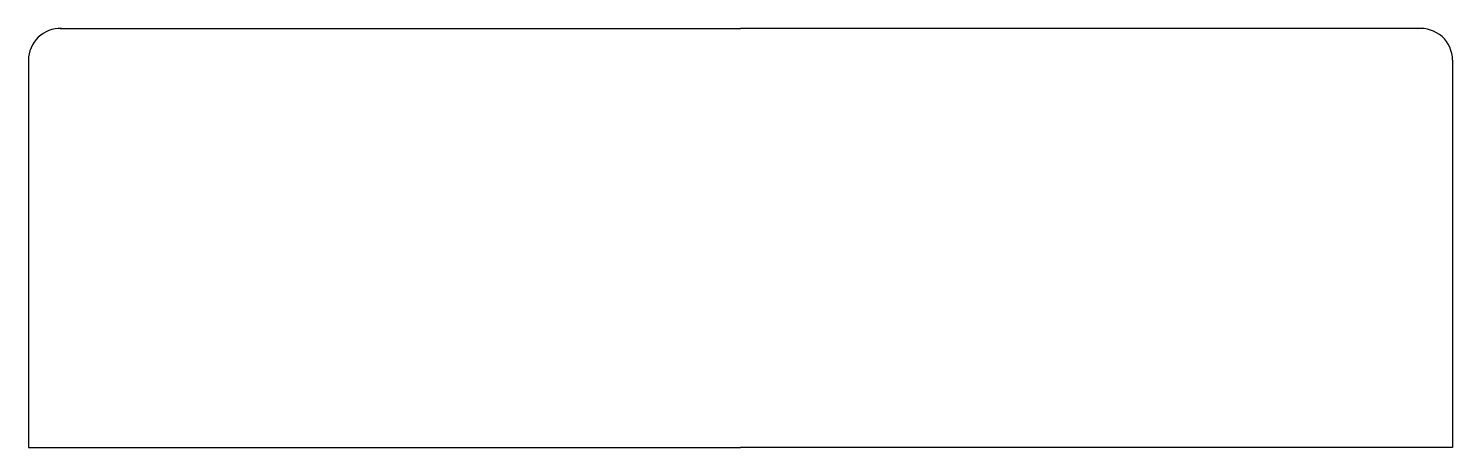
# Model space of a CAD drawing. Extents: x 13709.296 to 13709.636, y 4421.737 to 4421.837.
import ezdxf

# ---------------------------------------------------------------- set-up
doc = ezdxf.new("R2010")
doc.units = 0
doc.header["$MEASUREMENT"] = 0
doc.layers.add('A-PECAS', color=2, linetype='CONTINUOUS')

msp = doc.modelspace()

# ---------------------------------------------------------------- linework, layer by layer
at = {"layer": 'A-PECAS', "linetype": 'CONTINUOUS'}
for points in [[(13709.30355888755, 4421.837218638289, 0), (13709.46599788755, 4421.837218638289, 0)], [(13709.62843688755, 4421.837218638289, 0), (13709.46599788755, 4421.837218638289, 0)], [(13709.29599788755, 4421.829657638289, 0), (13709.29599788755, 4421.737218638289, 0)], [(13709.63599788755, 4421.829657638289, 0), (13709.63599788755, 4421.737218638289, 0)], [(13709.29599788755, 4421.737218638289, 0), (13709.46599788755, 4421.737218638289, 0)], [(13709.63599788755, 4421.737218638289, 0), (13709.46599788755, 4421.737218638289, 0)]]:
    msp.add_polyline3d(points, dxfattribs=at)
for centre, radius, start, end in [((13709.30355898665, 4421.829657482289), 0.007561061515999632, 87.54927934991134, 180.0000007599907), ((13709.62843678845, 4421.829657482289), 0.007561061515998519, 359.9999992, 96.14412262862866)]:
    msp.add_arc(centre, radius, start, end, dxfattribs=at)

doc.saveas('drawing.dxf')
